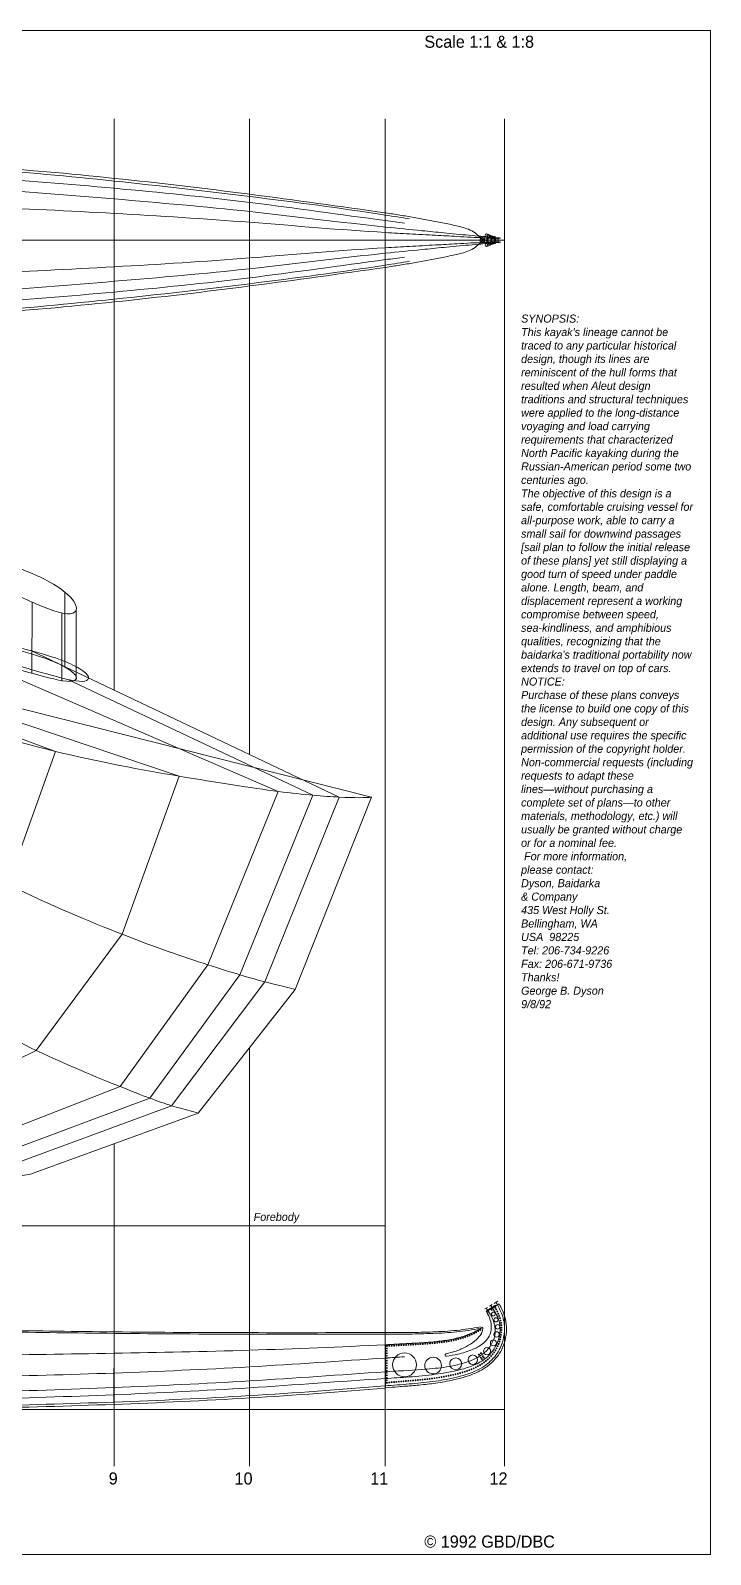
# Model space of a CAD drawing. Header units: centimetres. Extents: x -53 to 53, y -40 to 40.
# Drawn here: x 17 to 52.7, y -40 to 40 of the extents above; entities that cross this region are included whole.
import ezdxf

# ---------------------------------------------------------------- set-up
doc = ezdxf.new("R2010")
doc.units = ezdxf.units.CM
for name, color, linetype in [('construction', 7, 'Continuous'), ('Foredeck', 7, 'Continuous'), ('Hatchways', 7, 'Continuous'), ('Layer1', 7, 'Continuous'), ('Plan', 7, 'Continuous'), ('Sections', 7, 'Continuous'), ('Stem', 7, 'Continuous'), ('Stemspacer', 7, 'Continuous'), ('Stringers', 7, 'Continuous'), ('Text', 7, 'Continuous')]:
    doc.layers.add(name, color=color, linetype=linetype)

msp = doc.modelspace()

# ---------------------------------------------------------------- linework, layer by layer
at = {"layer": 'construction', "color": 7, "lineweight": 9}
msp.add_line((-40.625, -32.39), (41.875, -32.39), dxfattribs=at)
at = {"layer": 'Foredeck', "color": 7, "lineweight": 9}
for points in [[(35.65, 30.428), (35.896, 30.391), (36.392, 30.313), (37.137, 30.187), (37.885, 30.052), (38.631, 29.909), (39.249, 29.781), (39.733, 29.663), (40.096, 29.536), (40.445, 29.32), (40.638, 29.11), (40.741, 28.999)], [(35.65, 27.569), (35.896, 27.607), (36.392, 27.684), (37.137, 27.81), (37.885, 27.945), (38.631, 28.089), (39.249, 28.216), (39.733, 28.334), (40.096, 28.461), (40.445, 28.677), (40.638, 28.887), (40.741, 28.999)], [(35.635, -28.99), (35.881, -28.977), (36.377, -28.951), (37.122, -28.912), (37.87, -28.869), (38.616, -28.797), (39.234, -28.691), (39.719, -28.559), (40.081, -28.428), (40.431, -28.26), (40.623, -28.141), (40.726, -28.078)], [(35.635, -28.99), (35.881, -28.977), (36.377, -28.951), (37.122, -28.912), (37.87, -28.869), (38.616, -28.797), (39.234, -28.691), (39.719, -28.559), (40.081, -28.428), (40.431, -28.26), (40.623, -28.141), (40.726, -28.078)]]:
    msp.add_open_spline(points, degree=3, knots=[0, 0, 0, 0, 0.136017, 0.274135, 0.412519, 0.551185, 0.690252, 0.760385, 0.832441, 0.91058, 1, 1, 1, 1], dxfattribs=at)
at = {"layer": 'Hatchways', "color": 7, "lineweight": 9}
for points, knots in [([(0, 14.918), (0, 14.918), (1.832, 14.918), (6.298, 14.397), (10.366, 13.048), (14.488, 11.263), (17.53, 9.713), (19.482, 9.112), (19.53, 10.165), (16.912, 11.788), (11.92, 12.975), (5.731, 13.424), (1.872, 13.412), (0, 13.405)], [0, 0, 0, 0, 0, 0.060903, 0.148531, 0.266385, 0.412377, 0.561627, 0.692703, 0.793736, 0.874581, 0.939168, 1, 1, 1, 1]), ([(0, 9.846), (1.993, 9.846), (6.69, 9.361), (11.024, 8.463), (15.028, 7.031), (18.241, 6.101), (20.1, 5.633), (20.182, 6.352), (17.472, 7.448), (12.284, 8.466), (5.881, 8.764), (1.902, 8.833), (0, 8.866)], [0, 0, 0, 0, 0.064807, 0.15278, 0.27082, 0.412362, 0.559544, 0.689881, 0.791019, 0.87305, 0.939335, 1, 1, 1, 1]), ([(0, 9.827), (0, 9.827), (1.831, 9.827), (6.285, 9.344), (10.371, 8.462), (14.489, 7.002), (17.537, 6.113), (19.479, 5.631), (19.536, 6.345), (16.907, 7.446), (11.912, 8.451), (5.729, 8.803), (1.872, 8.762), (0, 8.741)], [0, 0, 0, 0, 0, 0.06099, 0.148374, 0.265955, 0.411815, 0.561484, 0.692711, 0.793446, 0.874258, 0.938982, 1, 1, 1, 1])]:
    msp.add_open_spline(points, degree=3, knots=knots, dxfattribs=at)
at = {"layer": 'Layer1', "color": 7, "lineweight": 9}
for p, q in [((-52.705, 40.005), (52.705, 40.005)), ((52.705, 40.005), (52.705, -40.005)), ((40.918, -27.222), (41.414, -26.922)), ((41.414, -26.922), (41.435, -26.957)), ((40.918, -27.222), (40.941, -27.254)), ((21.39, -28.395), (21.375, -32.003)), ((28.5, -28.437), (28.5, -31.665)), ((52.705, -40.005), (-52.705, -40.005))]:
    msp.add_line(p, q, dxfattribs=at)
at = {"layer": 'Plan', "color": 7, "lineweight": 9}
for p, q in [((21.39, 35.358), (21.39, 32.099)), ((28.5, 31.288), (28.5, 35.358)), ((35.625, 30.313), (35.625, 35.358)), ((41.89, 35.358), (41.89, -35.362)), ((21.39, 32.099), (21.39, 25.899)), ((28.5, 26.709), (28.5, 31.288)), ((35.625, 27.684), (35.625, 30.313)), ((-42.972, 28.999), (41.89, 28.999)), ((41.088, 29.213), (41.196, 29.169)), ((41.088, 28.784), (41.196, 28.828)), ((41.324, 29.117), (41.44, 29.069)), ((41.324, 28.881), (41.44, 28.929)), ((35.625, -35.362), (35.625, 28.462)), ((28.5, 1.991), (28.5, 27.488)), ((21.39, 26.677), (21.39, 5.37)), ((28.5, -35.362), (28.5, -13.401)), ((21.39, -18.446), (21.39, -35.362))]:
    msp.add_line(p, q, dxfattribs=at)
for centre, major_axis, ratio, start_param, end_param in [((41.251, 28.999), (0, -0.358), 0.856496, 4.258464, 5.293047), ((41.024, 28.758), (0, 0.0794), 0.856331, 5.005592, 6.865166), ((41.013, 28.949), (0, 0.025), 0.856331, 4.712389, 10.995574), ((41.057, 28.877), (0, 0.025), 0.856331, 4.712389, 10.995574), ((41.188, 28.949), (0, 0.025), 0.856331, 4.712389, 10.995574), ((41.26, 28.855), (0, 0.0794), 0.856331, 5.00233, 8.151319), ((41.363, 28.949), (0, 0.025), 0.856331, 4.712389, 10.995574), ((41.522, 28.999), (0, -0.119), 0.856331, 4.146796, 5.41287)]:
    msp.add_ellipse(centre, major_axis=major_axis, ratio=ratio, start_param=start_param, end_param=end_param, dxfattribs=at)
at = {"layer": 'Plan', "color": 7, "lineweight": 9, "extrusion": (0, 0, -1)}
for centre, major_axis, start_param, end_param in [((41.024, 29.24), (0, -0.0794), 5.004886, 6.86446), ((41.013, 29.05), (0, -0.025), 4.712389, 10.995574), ((41.057, 29.121), (0, -0.025), 4.712389, 10.995574), ((41.188, 29.05), (0, -0.025), 4.712389, 10.995574), ((41.26, 29.143), (0, -0.0794), 5.001625, 8.150614), ((41.363, 29.05), (0, -0.025), 4.712389, 10.995574)]:
    msp.add_ellipse(centre, major_axis=major_axis, ratio=0.856331, start_param=start_param, end_param=end_param, dxfattribs=at)
at = {"layer": 'Plan', "color": 7, "lineweight": 9}
for points in [[(-35.61, 31.318), (-33.236, 31.582), (-28.492, 32.11), (-21.367, 32.751), (-14.24, 33.211), (-7.113, 33.5), (0.015, 33.528), (7.141, 33.274), (16.66, 32.793), (26.167, 31.761), (33.273, 30.762), (35.65, 30.428)], [(-35.61, 26.679), (-33.236, 26.415), (-28.492, 25.888), (-21.367, 25.246), (-14.24, 24.786), (-7.113, 24.497), (0.015, 24.469), (7.141, 24.723), (16.66, 25.205), (26.167, 26.236), (33.273, 27.235), (35.65, 27.569)]]:
    msp.add_open_spline(points, degree=3, knots=[0, 0, 0, 0, 0.100221, 0.200261, 0.300113, 0.39983, 0.499473, 0.599088, 0.698955, 0.899286, 1, 1, 1, 1], dxfattribs=at)
at = {"layer": 'Sections', "color": 7, "lineweight": 9}
for p, q in [((0, 9.22), (24.8, 0.858)), ((0, 8.886), (18.3, 2.158)), ((34.9, -0.242), (0, 8.558)), ((30, 0.058), (10.434, 8.517)), ((33.2, -0.242), (17.015, 7.448)), ((18.948, 5.938), (31.821, -0.145)), ((15.8, -4.842), (18.3, 2.158)), ((21.8, -7.442), (24.8, 0.858)), ((26.3, -9.042), (30, 0.058)), ((31.821, -0.145), (27.978, -9.567)), ((29.3, -9.942), (33.2, -0.242)), ((30.9, -10.342), (34.9, -0.242)), ((17.3, -13.542), (21.8, -7.442)), ((21.7, -15.442), (26.3, -9.042)), ((27.978, -9.567), (23.252, -16.045)), ((24.4, -16.442), (29.3, -9.942)), ((25.8, -16.842), (30.9, -10.342)), ((11.2, -16.542), (17.3, -13.542)), ((14, -18.442), (21.7, -15.442)), ((23.252, -16.045), (15.113, -19.082)), ((16, -19.542), (24.4, -16.442)), ((17, -20.042), (25.8, -16.842)), ((0, -22.742), (17, -20.042)), ((35.625, -28.99), (35.625, -28.437)), ((35.625, -28.437), (35.625, -28.99)), ((35.625, -29.69), (35.625, -28.99)), ((35.625, -29.69), (35.625, -28.99)), ((35.625, -30.415), (35.625, -29.69)), ((35.625, -30.415), (35.625, -29.69)), ((35.625, -30.765), (35.625, -30.415)), ((35.625, -30.765), (35.625, -30.415)), ((35.625, -31.153), (35.625, -30.765)), ((35.625, -31.153), (35.625, -30.765))]:
    msp.add_line(p, q, dxfattribs=at)
at = {"layer": 'Stem', "color": 7, "lineweight": 9}
for p, q in [((41.606, -26.853), (40.94, -27.255)), ((35.635, -29), (35.635, -31.257))]:
    msp.add_line(p, q, dxfattribs=at)
for centre, radius in [((41.209, -27.151), 0.025), ((41.399, -27.039), 0.025), ((41.453, -27.137), 0.0225), ((41.034, -27.257), 0.025), ((41.301, -27.382), 0.1), ((41.442, -27.685), 0.109), ((41.525, -28.055), 0.119), ((41.509, -27.249), 0.0225), ((41.56, -27.364), 0.0225), ((41.606, -27.48), 0.0225), ((41.646, -27.599), 0.0225), ((41.679, -27.72), 0.0225), ((41.705, -27.843), 0.0225), ((41.722, -27.967), 0.0225), ((38.845, -28.826), 0.0225), ((38.969, -28.805), 0.0225), ((39.092, -28.782), 0.0225), ((39.216, -28.757), 0.0225), ((39.338, -28.729), 0.0225), ((39.461, -28.699), 0.0225), ((39.582, -28.666), 0.0225), ((39.702, -28.63), 0.0225), ((39.822, -28.591), 0.0225), ((39.94, -28.548), 0.0225), ((40.057, -28.502), 0.0225), ((40.173, -28.452), 0.0225), ((40.286, -28.398), 0.0225), ((40.398, -28.341), 0.0225), ((40.508, -28.28), 0.0225), ((40.617, -28.216), 0.0225), ((41.302, -28.896), 0.156), ((41.471, -28.451), 0.141), ((41.651, -28.712), 0.0225), ((41.679, -28.59), 0.0225), ((41.702, -28.466), 0.0225), ((41.719, -28.342), 0.0225), ((41.729, -28.217), 0.0225), ((41.73, -28.092), 0.0225), ((35.71, -29.058), 0.025), ((35.71, -29.187), 0.0225), ((35.71, -29.315), 0.0225), ((35.71, -29.443), 0.0225), ((35.71, -29.572), 0.0225), ((35.836, -29.051), 0.0225), ((35.961, -29.045), 0.0225), ((36.636, -30.047), 0.625), ((36.087, -29.038), 0.0225), ((36.212, -29.031), 0.0225), ((36.338, -29.025), 0.0225), ((36.464, -29.018), 0.0225), ((36.589, -29.012), 0.0225), ((36.715, -29.005), 0.0225), ((36.841, -28.998), 0.0225), ((36.966, -28.992), 0.0225), ((37.092, -28.985), 0.0225), ((37.217, -28.978), 0.0225), ((37.343, -28.971), 0.0225), ((37.468, -28.964), 0.0225), ((37.594, -28.956), 0.0225), ((37.72, -28.947), 0.0225), ((37.845, -28.938), 0.0225), ((37.97, -28.928), 0.0225), ((38.096, -28.917), 0.0225), ((38.221, -28.905), 0.0225), ((38.346, -28.892), 0.0225), ((38.471, -28.878), 0.0225), ((38.596, -28.862), 0.0225), ((38.72, -28.845), 0.0225), ((40.22, -29.779), 0.25), ((40.544, -29.508), 0.025), ((40.649, -29.44), 0.025), ((40.748, -29.594), 0.025), ((40.969, -29.328), 0.188), ((41.183, -29.586), 0.0225), ((41.264, -29.491), 0.0225), ((41.34, -29.392), 0.0225), ((41.41, -29.288), 0.0225), ((41.473, -29.179), 0.0225), ((41.529, -29.067), 0.0225), ((41.577, -28.951), 0.0225), ((41.617, -28.832), 0.0225), ((35.71, -29.7), 0.0225), ((35.71, -29.828), 0.0225), ((35.71, -29.957), 0.0225), ((35.71, -30.085), 0.0225), ((35.71, -30.213), 0.0225), ((35.71, -30.342), 0.0225), ((38.139, -30.089), 0.438), ((39.326, -29.993), 0.312), ((39.797, -30.407), 0.0225), ((39.916, -30.367), 0.0225), ((40.034, -30.325), 0.0225), ((40.151, -30.279), 0.0225), ((40.267, -30.23), 0.0225), ((40.38, -30.178), 0.0225), ((40.492, -30.12), 0.0225), ((40.601, -30.058), 0.0225), ((40.643, -29.662), 0.025), ((40.693, -29.739), 0.025), ((40.707, -29.992), 0.0225), ((40.792, -29.663), 0.025), ((40.81, -29.92), 0.025), ((40.909, -29.844), 0.025), ((41.005, -29.762), 0.0225), ((41.096, -29.677), 0.0225), ((35.71, -30.983), 0.025), ((35.71, -30.47), 0.0225), ((35.71, -30.598), 0.0225), ((35.71, -30.727), 0.0225), ((35.71, -30.855), 0.0225), ((35.835, -30.972), 0.0225), ((35.96, -30.961), 0.0225), ((36.085, -30.951), 0.0225), ((36.21, -30.94), 0.0225), ((36.335, -30.93), 0.0225), ((36.459, -30.919), 0.0225), ((36.584, -30.909), 0.0225), ((36.709, -30.898), 0.0225), ((36.834, -30.888), 0.0225), ((36.959, -30.877), 0.0225), ((37.084, -30.867), 0.0225), ((37.209, -30.856), 0.0225), ((37.334, -30.845), 0.0225), ((37.459, -30.833), 0.0225), ((37.583, -30.821), 0.0225), ((37.708, -30.808), 0.0225), ((37.833, -30.794), 0.0225), ((37.957, -30.779), 0.0225), ((38.081, -30.763), 0.0225), ((38.206, -30.746), 0.0225), ((38.206, -30.746), 0.0225), ((38.33, -30.728), 0.0225), ((38.453, -30.709), 0.0225), ((38.577, -30.688), 0.0225), ((38.701, -30.667), 0.0225), ((38.824, -30.644), 0.0225), ((38.947, -30.62), 0.0225), ((39.07, -30.595), 0.0225), ((39.192, -30.569), 0.0225), ((39.314, -30.541), 0.0225), ((39.436, -30.51), 0.0225), ((39.557, -30.478), 0.0225), ((39.678, -30.444), 0.0225)]:
    msp.add_circle(centre, radius, dxfattribs=at)
msp.add_arc((38.822, -29.535), 0.06, 104.77352, 279.31341, dxfattribs=at)
for points, knots in [([(41.606, -26.853), (41.627, -26.892), (41.728, -27.08), (41.908, -27.469), (42.023, -28.034), (41.962, -28.617), (41.818, -29.118), (41.566, -29.564), (41.223, -29.947), (40.706, -30.338), (39.901, -30.686), (38.938, -30.907), (37.961, -31.058), (37.119, -31.133), (36.349, -31.197), (35.864, -31.237), (35.635, -31.257)], [0, 0, 0, 0, 0.014411, 0.069691, 0.139531, 0.19937, 0.259392, 0.308405, 0.36522, 0.426102, 0.518575, 0.649038, 0.747939, 0.840969, 0.924989, 1, 1, 1, 1]), ([(40.941, -27.254), (41.022, -27.398), (41.197, -27.748), (41.226, -28.419), (40.779, -28.969), (40.149, -29.285), (39.501, -29.489), (39.035, -29.561), (38.832, -29.594)], [0, 0, 0, 0, 0.126735, 0.303098, 0.482476, 0.636891, 0.842496, 1, 1, 1, 1]), ([(35.635, -29), (36.047, -28.978), (36.671, -28.945), (37.503, -28.902), (38.134, -28.855), (38.759, -28.785), (39.314, -28.681), (39.74, -28.561), (40.057, -28.445), (40.338, -28.316), (40.563, -28.189), (40.697, -28.106), (40.73, -28.086)], [0, 0, 0, 0, 0.236386, 0.358079, 0.477588, 0.599005, 0.717792, 0.80055, 0.852162, 0.910384, 0.977312, 1, 1, 1, 1]), ([(38.807, -29.477), (38.986, -29.429), (39.356, -29.331), (39.866, -29.114), (40.293, -28.831), (40.589, -28.564), (40.715, -28.323), (40.74, -28.19), (40.745, -28.121), (40.735, -28.096), (40.73, -28.086)], [0, 0, 0, 0, 0.219608, 0.453684, 0.65317, 0.825405, 0.919778, 0.968633, 0.986558, 1, 1, 1, 1])]:
    msp.add_open_spline(points, degree=3, knots=knots, dxfattribs=at)
at = {"layer": 'Stemspacer', "color": 7, "lineweight": 9}
for p, q in [((40.851, 29.006), (40.607, 29.008)), ((40.851, 28.989), (40.607, 28.989)), ((40.699, 29.161), (40.784, 29.057)), ((40.699, 28.835), (40.784, 28.939))]:
    msp.add_line(p, q, dxfattribs=at)
for centre, major_axis, ratio, start_param, end_param in [((40.851, 28.996), (0, -0.45), 0.541618, 4.501878, 4.85082), ((40.661, 28.796), (0.001, 0.0794), 0.541633, 5.00917, 7.126115), ((40.808, 29.122), (0, -0.0794), 0.541618, 5.927752, 7.618409), ((40.661, 29.008), (0, 0.351), 0.541618, 4.709894, 4.937795)]:
    msp.add_ellipse(centre, major_axis=major_axis, ratio=ratio, start_param=start_param, end_param=end_param, dxfattribs=at)
at = {"layer": 'Stemspacer', "color": 7, "lineweight": 9, "extrusion": (0, 0, -1)}
for centre, major_axis, ratio, start_param, end_param in [((40.851, 28.999), (0, 0.45), 0.541618, 4.504632, 4.853574), ((40.661, 29.2), (0.001, -0.0794), 0.541593, 5.012162, 7.129107), ((40.808, 28.873), (0, 0.0794), 0.541618, 5.930969, 7.621625), ((40.661, 28.989), (0, -0.351), 0.541618, 4.712389, 4.94029)]:
    msp.add_ellipse(centre, major_axis=major_axis, ratio=ratio, start_param=start_param, end_param=end_param, dxfattribs=at)
at = {"layer": 'Stringers', "color": 7, "lineweight": 9}
for p, q in [((40.943, 28.999), (40.943, 28.999)), ((40.966, 29.328), (41.502, 29.103)), ((40.966, 28.669), (41.502, 28.894)), ((18.797, 10.52), (18.802, 6.571)), ((17.078, 9.994), (17.072, 6.249)), ((18.632, 9.427), (18.64, 5.849)), ((19.387, 9.575), (19.387, 5.95)), ((40.86, -27.114), (40.996, -27.032)), ((40.928, -27.073), (40.928, -27.073)), ((41.1, -26.969), (41.236, -26.887)), ((41.337, -26.827), (41.54, -26.704))]:
    msp.add_line(p, q, dxfattribs=at)
at = {"layer": 'Stringers', "color": 7, "lineweight": 9, "extrusion": (0, 0, -1)}
for centre in [(40.943, 29.254), (41.183, 29.152)]:
    msp.add_ellipse(centre, major_axis=(0, 0.0794), ratio=0.856496, start_param=4.712389, end_param=10.995574, dxfattribs=at)
at = {"layer": 'Stringers', "color": 7, "lineweight": 9}
for centre, major_axis in [((40.943, 28.743), (0, -0.0794)), ((41.183, 28.845), (0, -0.0794)), ((41.453, 28.999), (0, -0.119))]:
    msp.add_ellipse(centre, major_axis=major_axis, ratio=0.856496, start_param=4.712389, end_param=10.995574, dxfattribs=at)
for points, knots in [([(36.89, 30.11), (36.474, 30.181), (33.691, 30.622), (28.526, 31.307), (21.398, 32.12), (14.275, 32.799), (7.143, 33.172), (0.017, 33.403), (-7.113, 33.381), (-14.24, 33.089), (-21.367, 32.629), (-28.492, 31.985), (-33.653, 31.413), (-36.444, 31.107), (-36.86, 31.062)], [0, 0, 0, 0, 0.017125, 0.114342, 0.211233, 0.307884, 0.404279, 0.500563, 0.596807, 0.693122, 0.789572, 0.886205, 0.983012, 1, 1, 1, 1]), ([(-36.61, 30.38), (-36.277, 30.424), (-33.571, 30.782), (-28.496, 31.435), (-22.555, 32.047), (-17.8, 32.399), (-13.05, 32.658), (-7.113, 32.875), (0.016, 32.901), (5.954, 32.722), (10.703, 32.503), (15.457, 32.225), (21.4, 31.749), (28.533, 31.02), (33.598, 30.294), (36.308, 29.934), (36.642, 29.89)], [0, 0, 0, 0, 0.013722, 0.111403, 0.208804, 0.257381, 0.305894, 0.402823, 0.499688, 0.596592, 0.645076, 0.693605, 0.790808, 0.888308, 0.986231, 1, 1, 1, 1]), ([(40.943, 29.254), (41.037, 29.237), (41.239, 29.201), (41.438, 29.176), (41.398, 29.145), (41.085, 29.163), (40.618, 29.205), (40.024, 29.255), (39.365, 29.314), (38.536, 29.395), (37.296, 29.521), (33.897, 29.85), (28.53, 30.549), (21.395, 31.164), (14.274, 31.757), (7.143, 32.07), (0.016, 32.254), (-7.112, 32.255), (-14.24, 32.068), (-21.376, 31.688), (-28.499, 30.914), (-34.891, 30.059), (-38.876, 29.306), (-40.505, 28.999)], [0, 0, 0, 0, 0.005845, 0.012586, 0.020094, 0.027527, 0.033926, 0.04199, 0.0504, 0.058323, 0.071975, 0.094747, 0.179787, 0.26456, 0.349165, 0.43358, 0.517916, 0.602224, 0.686569, 0.771043, 0.855853, 0.941049, 1, 1, 1, 1]), ([(41.183, 29.152), (41.254, 29.143), (41.393, 29.125), (41.573, 29.119), (41.664, 29.111), (41.674, 29.095), (41.649, 29.098), (41.535, 29.095), (41.328, 29.106), (41.071, 29.116), (40.703, 29.126), (40.121, 29.142), (39.267, 29.203), (38.189, 29.253), (36.934, 29.327), (33.677, 29.501), (28.524, 29.969), (21.395, 30.414), (14.268, 30.764), (7.142, 31.021), (0.015, 31.142), (-7.111, 31.139), (-14.239, 31.043), (-21.368, 30.753), (-28.492, 30.208), (-34.859, 29.599), (-38.848, 29.172), (-40.466, 28.999)], [0, 0, 0, 0, 0.004678, 0.009025, 0.013241, 0.01664, 0.019342, 0.024557, 0.030386, 0.033905, 0.038612, 0.047416, 0.056368, 0.069827, 0.086168, 0.100953, 0.185355, 0.269608, 0.353724, 0.43776, 0.521743, 0.605711, 0.689695, 0.773759, 0.857992, 0.942392, 1, 1, 1, 1]), ([(40.943, 28.743), (41.037, 28.76), (41.239, 28.796), (41.438, 28.821), (41.398, 28.852), (41.085, 28.834), (40.618, 28.792), (40.024, 28.742), (39.365, 28.684), (38.536, 28.602), (37.296, 28.476), (33.897, 28.147), (28.53, 27.448), (21.395, 26.833), (14.274, 26.24), (7.143, 25.927), (0.016, 25.743), (-7.112, 25.742), (-14.24, 25.929), (-21.376, 26.309), (-28.499, 27.083), (-34.891, 27.938), (-38.876, 28.691), (-40.505, 28.999)], [0, 0, 0, 0, 0.005845, 0.012586, 0.020094, 0.027527, 0.033926, 0.04199, 0.0504, 0.058323, 0.071975, 0.094747, 0.179787, 0.26456, 0.349165, 0.43358, 0.517916, 0.602224, 0.686569, 0.771043, 0.855853, 0.941049, 1, 1, 1, 1]), ([(41.183, 28.845), (41.254, 28.854), (41.393, 28.872), (41.573, 28.878), (41.664, 28.886), (41.674, 28.902), (41.649, 28.899), (41.535, 28.902), (41.328, 28.891), (41.071, 28.881), (40.703, 28.871), (40.121, 28.856), (39.267, 28.794), (38.189, 28.744), (36.934, 28.67), (33.677, 28.496), (28.524, 28.028), (21.395, 27.583), (14.268, 27.233), (7.142, 26.976), (0.015, 26.855), (-7.111, 26.858), (-14.239, 26.954), (-21.368, 27.244), (-28.492, 27.789), (-34.859, 28.398), (-38.848, 28.825), (-40.466, 28.999)], [0, 0, 0, 0, 0.004678, 0.009025, 0.013241, 0.01664, 0.019342, 0.024557, 0.030386, 0.033905, 0.038612, 0.047416, 0.056368, 0.069827, 0.086168, 0.100953, 0.185355, 0.269608, 0.353724, 0.43776, 0.521743, 0.605711, 0.689695, 0.773759, 0.857992, 0.942392, 1, 1, 1, 1]), ([(-36.61, 27.617), (-36.277, 27.573), (-33.571, 27.215), (-28.496, 26.563), (-22.555, 25.951), (-17.8, 25.599), (-13.05, 25.339), (-7.113, 25.122), (0.016, 25.096), (5.954, 25.275), (10.703, 25.494), (15.457, 25.772), (21.4, 26.248), (28.533, 26.977), (33.598, 27.703), (36.308, 28.063), (36.642, 28.107)], [0, 0, 0, 0, 0.013722, 0.111403, 0.208804, 0.257381, 0.305894, 0.402823, 0.499688, 0.596592, 0.645076, 0.693605, 0.790808, 0.888308, 0.986231, 1, 1, 1, 1]), ([(36.89, 27.887), (36.474, 27.817), (33.691, 27.376), (28.526, 26.69), (21.398, 25.877), (14.275, 25.198), (7.143, 24.825), (0.017, 24.594), (-7.113, 24.616), (-14.24, 24.908), (-21.367, 25.368), (-28.492, 26.013), (-33.653, 26.584), (-36.444, 26.89), (-36.86, 26.936)], [0, 0, 0, 0, 0.017125, 0.114342, 0.211233, 0.307884, 0.404279, 0.500563, 0.596807, 0.693122, 0.789572, 0.886205, 0.983012, 1, 1, 1, 1]), ([(2.042, 19.798), (1.909, 18.722), (1.623, 16.403), (1.418, 12.07), (1.17, 7.009), (1.318, 2.743), (1.649, -0.558), (2.053, -2.672), (2.52, -4.16), (3.169, -5.329), (4.181, -6.11), (6.815, -7.789), (12.405, -11.005), (17.323, -13.656), (22.071, -15.609), (24.569, -16.551), (25.553, -16.742), (25.8, -16.842)], [0, 0, 0, 0, 0.011286, 0.0243, 0.038797, 0.05315, 0.065505, 0.081075, 0.097313, 0.112612, 0.13897, 0.182939, 0.347136, 0.510816, 0.674174, 0.837164, 1, 1, 1, 1]), ([(8.889, 4.983), (9.456, 4.808), (12.984, 3.617), (18.466, 1.98), (24.971, 0.805), (30.402, -0.043), (33.388, -0.281), (34.622, -0.283), (34.9, -0.242), (34.9, -0.242)], [0, 0, 0, 0, 0.034212, 0.228426, 0.42199, 0.615074, 0.807647, 1, 1, 1, 1, 1]), ([(30.9, -10.342), (30.9, -10.342), (30.648, -10.269), (29.787, -10.087), (28.037, -9.592), (25.809, -8.896), (22.003, -7.595), (16.172, -5.099), (10.367, -2.195), (7.486, -0.794), (7.131, -0.622)], [0, 0, 0, 0, 0, 0.193688, 0.290595, 0.387592, 0.581878, 0.776755, 0.97248, 1, 1, 1, 1]), ([(-40.56, -31.769), (-38.915, -31.808), (-34.895, -31.901), (-28.501, -32.109), (-21.375, -32.228), (-14.25, -32.344), (-7.125, -32.361), (0, -32.402), (7.126, -32.373), (14.251, -32.224), (21.377, -32.023), (28.505, -31.699), (33.669, -31.317), (36.867, -31.05), (38.129, -30.943), (39.395, -30.714), (40.415, -30.397), (41.046, -29.961), (41.377, -29.632), (41.694, -29.175), (41.857, -28.638), (41.921, -27.974), (41.769, -27.36), (41.541, -26.95), (41.439, -26.765)], [0, 0, 0, 0, 0.057832, 0.141334, 0.224819, 0.308296, 0.391766, 0.475236, 0.558706, 0.642191, 0.725697, 0.80926, 0.892945, 0.907642, 0.922047, 0.937406, 0.952909, 0.958996, 0.964189, 0.969236, 0.978381, 0.983527, 0.992572, 1, 1, 1, 1]), ([(40.928, -27.073), (41.022, -27.207), (41.225, -27.497), (41.423, -28.039), (41.383, -28.671), (41.07, -29.205), (40.603, -29.617), (40.01, -29.882), (39.35, -30.068), (38.521, -30.214), (37.281, -30.311), (33.882, -30.521), (28.515, -30.923), (21.38, -31.255), (14.259, -31.499), (7.128, -31.616), (0.001, -31.652), (-7.127, -31.692), (-14.255, -31.573), (-21.39, -31.408), (-28.514, -31.133), (-34.906, -30.923), (-38.891, -30.695), (-40.52, -30.601)], [0, 0, 0, 0, 0.005845, 0.012586, 0.020094, 0.027527, 0.033926, 0.04199, 0.0504, 0.058323, 0.071975, 0.094747, 0.179787, 0.26456, 0.349165, 0.43358, 0.517916, 0.602224, 0.686569, 0.771043, 0.855853, 0.941049, 1, 1, 1, 1]), ([(41.168, -26.928), (41.24, -27.039), (41.378, -27.253), (41.558, -27.583), (41.649, -27.913), (41.66, -28.206), (41.634, -28.526), (41.52, -28.902), (41.314, -29.262), (41.056, -29.566), (40.689, -29.882), (40.107, -30.159), (39.253, -30.379), (38.174, -30.575), (36.919, -30.687), (33.662, -30.881), (28.509, -31.289), (21.38, -31.633), (14.253, -31.87), (7.127, -32.003), (0.001, -32.058), (-7.126, -32.082), (-14.253, -32.006), (-21.383, -31.835), (-28.507, -31.619), (-34.874, -31.404), (-38.862, -31.196), (-40.48, -31.112)], [0, 0, 0, 0, 0.004678, 0.009025, 0.013241, 0.01664, 0.019342, 0.024557, 0.030386, 0.033905, 0.038612, 0.047416, 0.056368, 0.069827, 0.086168, 0.100953, 0.185355, 0.269608, 0.353724, 0.43776, 0.521743, 0.605711, 0.689695, 0.773759, 0.857992, 0.942392, 1, 1, 1, 1]), ([(15.391, -28.237), (17.385, -28.266), (21.755, -28.329), (28.5, -28.366), (33.666, -28.355), (36.875, -28.358), (38.126, -28.324), (39.381, -28.259), (40.209, -28.127), (40.625, -28.06)], [0, 0, 0, 0, 0.237017, 0.519195, 0.801369, 0.850873, 0.900395, 0.950005, 1, 1, 1, 1]), ([(15.391, -28.317), (17.385, -28.346), (21.755, -28.409), (28.5, -28.446), (33.666, -28.435), (36.875, -28.438), (38.126, -28.404), (39.381, -28.339), (40.209, -28.207), (40.625, -28.14)], [0, 0, 0, 0, 0.237017, 0.519195, 0.801369, 0.850873, 0.900395, 0.950005, 1, 1, 1, 1]), ([(36.875, -28.925), (36.459, -28.947), (33.676, -29.095), (28.511, -29.3), (21.384, -29.447), (14.26, -29.553), (7.129, -29.583), (0.002, -29.583), (-7.128, -29.552), (-14.255, -29.525), (-21.382, -29.438), (-28.507, -29.363), (-33.667, -29.263), (-36.458, -29.213), (-36.875, -29.205)], [0, 0, 0, 0, 0.017125, 0.114342, 0.211233, 0.307884, 0.404279, 0.500563, 0.596807, 0.693122, 0.789572, 0.886205, 0.983012, 1, 1, 1, 1]), ([(-36.625, -30.123), (-36.292, -30.136), (-33.586, -30.234), (-28.511, -30.409), (-22.57, -30.606), (-17.815, -30.71), (-13.065, -30.786), (-7.128, -30.856), (0.002, -30.846), (5.939, -30.808), (10.689, -30.747), (15.442, -30.66), (21.385, -30.497), (28.518, -30.185), (33.584, -29.822), (36.293, -29.647), (36.627, -29.625)], [0, 0, 0, 0, 0.013722, 0.111403, 0.208804, 0.257381, 0.305894, 0.402823, 0.499688, 0.596592, 0.645076, 0.693605, 0.790808, 0.888308, 0.986231, 1, 1, 1, 1]), ([(-40.56, -31.889), (-38.915, -31.928), (-34.895, -32.021), (-28.501, -32.229), (-21.375, -32.348), (-14.25, -32.464), (-7.125, -32.481), (0, -32.522), (7.126, -32.493), (14.251, -32.344), (21.377, -32.143), (28.505, -31.819), (33.252, -31.468), (35.625, -31.273)], [0, 0, 0, 0, 0.064765, 0.158278, 0.251772, 0.345258, 0.438735, 0.532212, 0.62569, 0.719183, 0.812701, 0.906282, 1, 1, 1, 1])]:
    msp.add_open_spline(points, degree=3, knots=knots, dxfattribs=at)
at = {"layer": 'Text', "color": 7, "lineweight": 9}
msp.add_line((-35.625, -22.742), (35.625, -22.742), dxfattribs=at)

# ---------------------------------------------------------------- texts
at = {"layer": 'Layer1', "color": 7, "lineweight": 9, "char_height": 0.635, "width": 15.5575, "attachment_point": 1}
for s, insert in [('{\\C7;\\l\\Fplotter|b0|i0|c00|p34;Scale 1:1 & 1:8 \\P}', (37.677, 39.732)), ('{\\C7;\\l\\Fplotter|b0|i0|c00|p34;© 1992 GBD/DBC \\P}', (37.677, -39.008))]:
    msp.add_mtext(s, dxfattribs=dict(at, insert=insert))
at = {"layer": 'Plan', "color": 7, "lineweight": 9, "attachment_point": 1}
for s, insert, char_height, width in [("{\\C7;\\l\\Fplotter|b0|i1|c01|p34;\\H1.00x;SYNOPSIS:\\P\\l\\Fplotter|b0|i0|c00|p34;\\l\\Fplotter|b0|i1|c01|p34;This kayak's lineage cannot be traced to any particular historical design, though its lines are reminiscent of the hull forms that resulted when Aleut design traditions and structural techniques were applied to the long-distance voyaging and load carrying requirements that characterized North Pacific kayaking during the Russian-American period some two\\Pcenturies ago.\\PThe objective of this design is a safe, comfortable cruising vessel for all-purpose work, able to carry a small sail for downwind passages [sail plan to follow the initial release of these plans] yet still displaying a good turn of speed under paddle alone. Length, beam, and displacement represent a working compromise between speed, sea-kindliness, and amphibious qualities, recognizing that the baidarka's traditional portability now extends to travel on top of cars.\\PNOTICE:\\PPurchase of these plans conveys the license to build one copy of this design. Any subsequent or additional use requires the specific permission of the copyright holder.\\PNon-commercial requests (including requests to adapt these lines—without purchasing a complete set of plans—to other materials, methodology, etc.) will usually be granted without charge\\Por for a nominal fee.\\P For more information,\\Pplease contact:\\PDyson, Baidarka\\P& Company\\P435 West Holly St.\\PBellingham, WA\\PUSA  98225\\PTel: 206-734-9226\\PFax: 206-671-9736\\PThanks!\\PGeorge B. Dyson\\P9/8/92\\P}", (42.757, 25.091), 0.423333, 9.0055), ('{\\C7;\\l\\Fplotter|b0|i1|c01|p34;\\H1.00x;Forebody  \\P}', (28.712, -22.068), 0.42333, 7.03675)]:
    msp.add_mtext(s, dxfattribs=dict(at, insert=insert, char_height=char_height, width=width))
at = {"layer": 'Text', "color": 7, "lineweight": 9, "char_height": 0.635, "attachment_point": 1}
for s, insert, width in [('{\\C7;\\l\\Fplotter|b0|i0|c00|p34;9\\P}', (21.101, -35.695), 0.6055), ('{\\C7;\\l\\Fplotter|b0|i0|c00|p34;\\H1.00x;10\\P}', (27.712, -35.695), 1.6555), ('{\\C7;\\l\\Fplotter|b0|i0|c00|p34;11\\P}', (34.837, -35.695), 1.6555), ('{\\C7;\\l\\Fplotter|b0|i0|c00|p34;12\\P}', (41.101, -35.695), 1.6555)]:
    msp.add_mtext(s, dxfattribs=dict(at, insert=insert, width=width))

doc.saveas('drawing.dxf')
